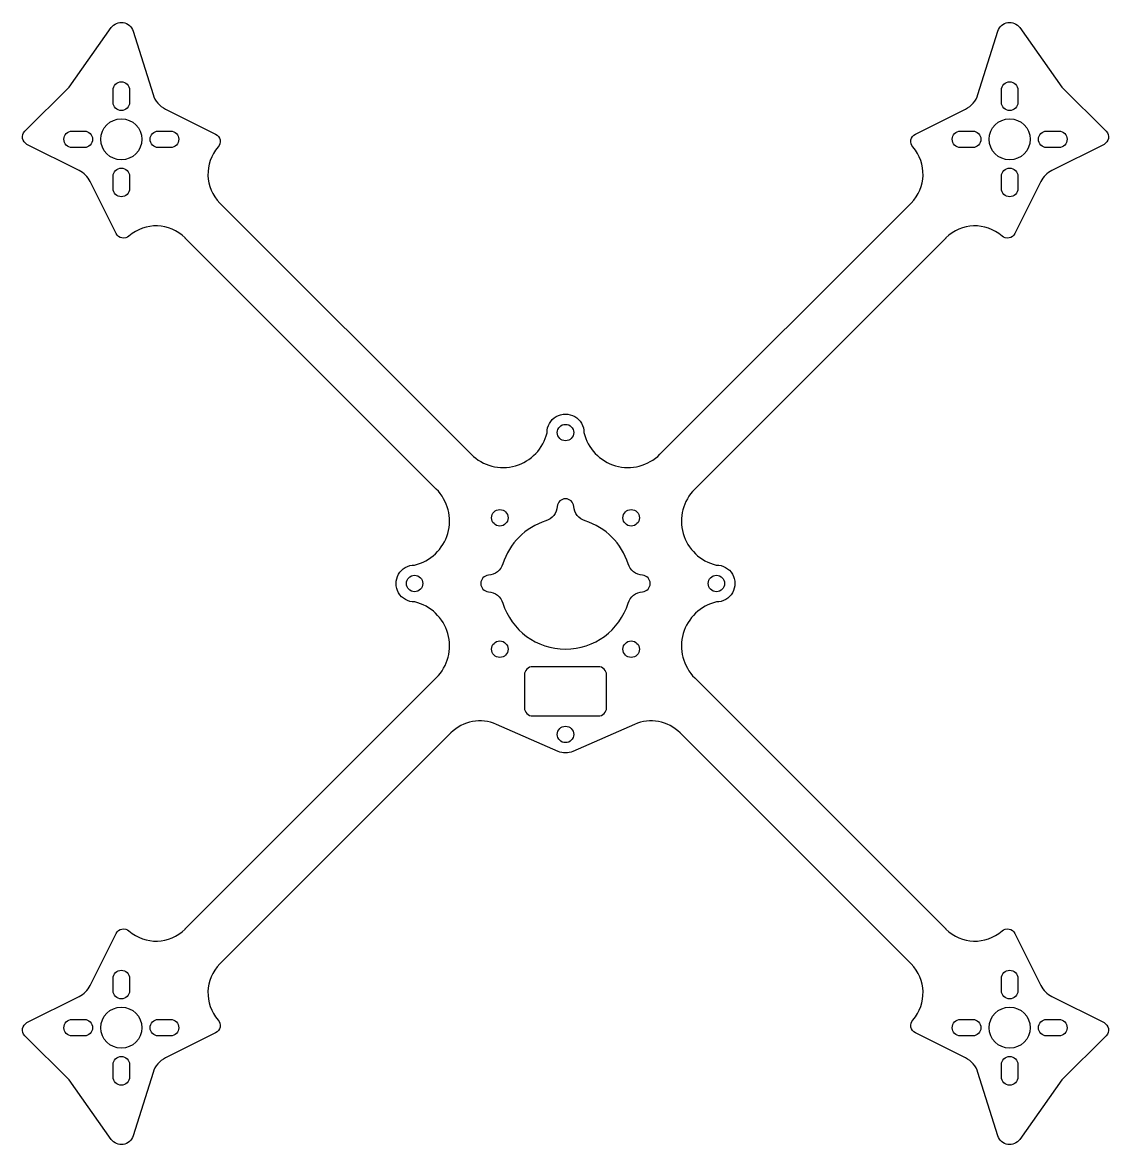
# Model space of a CAD drawing. Header units: millimetres. Extents: x -66 to 66, y -68 to 68.
import ezdxf

# ---------------------------------------------------------------- set-up
doc = ezdxf.new("R2010")
doc.units = ezdxf.units.MM
doc.layers.get('0').update_dxf_attribs({"linetype": 'CONTINUOUS'})

msp = doc.modelspace()

# ---------------------------------------------------------------- linework, layer by layer
for points in [[(15.74, -11.5), (46.32, -42.07), (46.32, -42.08, 0.395412), (53.16, -42.3, -0.491696), (54.71, -42.61), (57.89, -48.96, 0.162278), (59.23, -50.3), (65.58, -53.47, -0.511918), (65.84, -55.07), (60.46, -60.46), (55.32, -67.69, -0.619582), (52.66, -67.27), (50.23, -59.55, 0.203304), (48.71, -57.77), (42.61, -54.71, -0.491696), (42.3, -53.16, 0.395412), (42.08, -46.32), (13.95, -18.19, 0.309329), (8.4, -17.15), (0.91, -20.44, -0.210308), (-0.91, -20.44), (-8.4, -17.15, 0.309329), (-13.95, -18.19), (-42.08, -46.32, 0.395412), (-42.3, -53.16, -0.491696), (-42.61, -54.71), (-48.71, -57.77, 0.203304), (-50.23, -59.55), (-52.66, -67.27, -0.619582), (-55.32, -67.69), (-60.46, -60.46), (-65.84, -55.07, -0.511918), (-65.58, -53.47), (-59.23, -50.3, 0.162278), (-57.89, -48.96), (-54.71, -42.61, -0.491696), (-53.16, -42.3, 0.395412), (-46.32, -42.08), (-46.32, -42.07), (-15.73, -11.49, 0.587495), (-18.36, -2.25, -1.005265), (-18.38, 2.25, 0.588598), (-15.74, 11.5), (-46.32, 42.07), (-46.32, 42.08, 0.395412), (-53.16, 42.3, -0.491696), (-54.71, 42.61), (-57.89, 48.96, 0.162278), (-59.23, 50.3), (-65.58, 53.47, -0.511918), (-65.84, 55.07), (-60.46, 60.46), (-55.32, 67.69, -0.619582), (-52.66, 67.27), (-50.23, 59.55, 0.203304), (-48.71, 57.77), (-42.61, 54.71, -0.491696), (-42.3, 53.16, 0.395412), (-42.08, 46.32), (-11.49, 15.73, 0.587495), (-2.25, 18.36, -1.005265), (2.25, 18.38, 0.588598), (11.5, 15.74), (42.08, 46.32, 0.395412), (42.3, 53.16, -0.491696), (42.61, 54.71), (48.71, 57.77, 0.203304), (50.23, 59.55), (52.66, 67.27, -0.619582), (55.32, 67.69), (60.46, 60.46), (65.84, 55.07, -0.511918), (65.58, 53.47), (59.23, 50.3, 0.162278), (57.89, 48.96), (54.71, 42.61, -0.491696), (53.16, 42.3, 0.395412), (46.32, 42.08), (46.32, 42.07), (15.73, 11.49, 0.587495), (18.36, 2.25, -1.005265), (18.38, -2.25, 0.588598)], [(-55.09, 60.09, -1), (-53.09, 60.09), (-53.09, 58.59, -1), (-55.09, 58.59)], [(53.09, 60.09, -1), (55.09, 60.09), (55.09, 58.59, -1), (53.09, 58.59)], [(-60.09, 53.09, -1), (-60.09, 55.09), (-58.59, 55.09, -1), (-58.59, 53.09)], [(-48.09, 55.09, -1), (-48.09, 53.09), (-49.59, 53.09, -1), (-49.59, 55.09)], [(48.09, 53.09, -1), (48.09, 55.09), (49.59, 55.09, -1), (49.59, 53.09)], [(60.09, 55.09, -1), (60.09, 53.09), (58.59, 53.09, -1), (58.59, 55.09)], [(-55.09, 49.59, -1), (-53.09, 49.59), (-53.09, 48.09, -1), (-55.09, 48.09)], [(53.09, 49.59, -1), (55.09, 49.59), (55.09, 48.09, -1), (53.09, 48.09)], [(7.63, -2.39, -0.306819), (9.39, -1, 0.92655), (9.39, 1, -0.306819), (7.63, 2.39, 0.245574), (2.39, 7.63, -0.306819), (1, 9.39, 0.92655), (-1, 9.39, -0.306819), (-2.39, 7.63, 0.245574), (-7.63, 2.39, -0.306819), (-9.39, 1, 0.92655), (-9.39, -1, -0.306819), (-7.63, -2.39, 0.734502)], [(4, -10.13), (-4, -10.13, 0.414214), (-5, -11.13), (-5, -15.13, 0.414214), (-4, -16.13), (4, -16.13, 0.414214), (5, -15.13), (5, -11.13, 0.414214)], [(-53.09, -49.59, -1), (-55.09, -49.59), (-55.09, -48.09, -1), (-53.09, -48.09)], [(55.09, -49.59, -1), (53.09, -49.59), (53.09, -48.09, -1), (55.09, -48.09)], [(-60.09, -55.09, -1), (-60.09, -53.09), (-58.59, -53.09, -1), (-58.59, -55.09)], [(-48.09, -53.09, -1), (-48.09, -55.09), (-49.59, -55.09, -1), (-49.59, -53.09)], [(48.09, -55.09, -1), (48.09, -53.09), (49.59, -53.09, -1), (49.59, -55.09)], [(60.09, -53.09, -1), (60.09, -55.09), (58.59, -55.09, -1), (58.59, -53.09)], [(-53.09, -60.09, -1), (-55.09, -60.09), (-55.09, -58.59, -1), (-53.09, -58.59)], [(55.09, -60.09, -1), (53.09, -60.09), (53.09, -58.59, -1), (55.09, -58.59)]]:
    msp.add_lwpolyline(points, format="xyb", close=True)
for centre, radius in [((-54.09, 54.09), 2.5), ((54.09, 54.09), 2.5), ((0, 18.38), 1), ((-8, 8), 1), ((8, 8), 1), ((-18.38, 0), 1), ((18.38, 0), 1), ((-8, -8), 1), ((8, -8), 1), ((0, -18.38), 1), ((-54.09, -54.09), 2.5), ((54.09, -54.09), 2.5)]:
    msp.add_circle(centre, radius)

doc.saveas('drawing.dxf')
